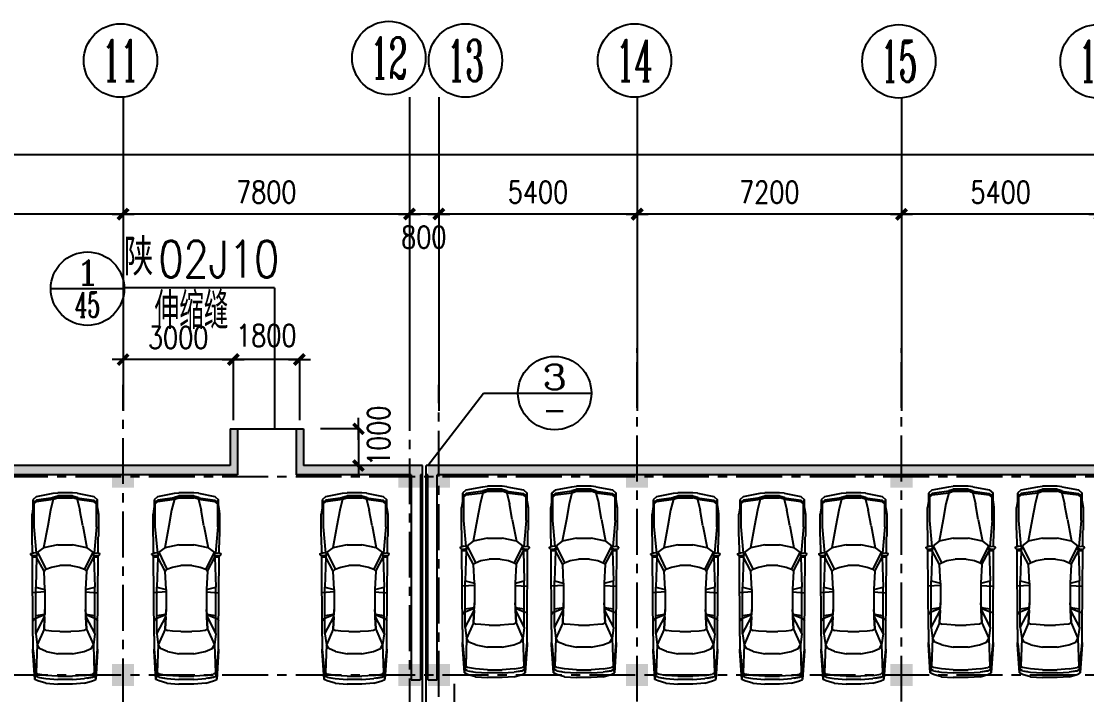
# Model space of a CAD drawing. Extents: x -542930 to 249594, y -301235 to 84515.
# Drawn here: x 2155 to 31171, y -123599 to -105254 of the extents above; entities that cross this region are included whole.
import ezdxf
from ezdxf.enums import TextEntityAlignment as Align

# ---------------------------------------------------------------- set-up
doc = ezdxf.new("R2010")
doc.units = 0
doc.header["$LTSCALE"] = 1000
doc.header["$MEASUREMENT"] = 0
doc.linetypes.add('CENTER', pattern=[2, 1.25, -0.25, 0.25, -0.25])
doc.linetypes.add('DASHED', pattern=[0.75, 0.5, -0.25])
doc.layers.get('0').update_dxf_attribs({"linetype": 'CONTINUOUS'})
doc.layers.get('DEFPOINTS').update_dxf_attribs({"linetype": 'CONTINUOUS'})
for name, color, linetype in [('A-COLUMN', 5, 'CONTINUOUS'), ('A-FURN', 251, 'CONTINUOUS'), ('A-GRID', 1, 'CENTER'), ('A-STAIR', 3, 'CONTINUOUS'), ('AXIS', 3, 'CONTINUOUS'), ('AXIS_TEXT', 7, 'CONTINUOUS'), ('OTHER', 7, 'CONTINUOUS'), ('PUB_DIM', 3, 'CONTINUOUS'), ('WALL', 255, 'CONTINUOUS'), ('中文', 2, 'CONTINUOUS')]:
    doc.layers.add(name, color=color, linetype=linetype)
doc.styles.add('_HZTXT', font='txt.shx', dxfattribs={"width": 0.8, "bigfont": 'hztxt.shx'})
doc.styles.add('COMP', font='complex', dxfattribs={"bigfont": 'hztxt'})
doc.styles.add('COMPLEX', font='COMPLEX')
doc.styles.add('DIM_FONT', font='SIMPLEX.shx', dxfattribs={"width": 0.8})
doc.dimstyles.new('AXIS200', dxfattribs={"dimscale": 2, "dimtxt": 300, "dimasz": 1, "dimexe": 250, "dimexo": 300, "dimgap": 150, "dimtad": 1, "dimdec": 0, "dimdsep": 46, "dimtxsty": 'DIM_FONT', "dimblk": '_DIMX', "dimblk1": '_DIMX', "dimblk2": '_DIMX', "dimsah": 1, "dimcen": 5, "dimse1": 1, "dimse2": 1, "dimclrt": 7, "dimadec": 0, "dimazin": 0, "dimtfac": 1, "dimtdec": 0, "dimtix": 1, "dimtmove": 2, "dimatfit": 3, "dimldrblk": '_DIMX', "dimfxl": 1, "dimarcsym": 0})

# ---------------------------------------------------------------- blocks, each defined once
blk = doc.blocks.new('_DIMX')
blk.add_line((-150, 0), (150, 0))
at = {"const_width": 50}
blk.add_lwpolyline([(-70, -70), (70, 70)], dxfattribs=at)
blk = doc.blocks.new('*D406')
at = {"layer": 'DEFPOINTS', "color": 0, "transparency": 16777216}
for p in [(-70073, -107895), (226927, -107895), (-70073, -108895)]:
    blk.add_point(p, dxfattribs=at)
at = {"layer": 'PUB_DIM', "color": 0, "lineweight": -2, "transparency": 16777216}
blk.add_line((226925, -108895), (-70071, -108895), dxfattribs=at)
at = {"layer": 'PUB_DIM', "color": 0, "lineweight": -2, "transparency": 16777216, "xscale": 2, "yscale": 2, "zscale": 2, "rotation": 180}
blk.add_blockref('_DIMX', (-70073, -108895), dxfattribs=at)
at = {"layer": 'PUB_DIM', "color": 0, "lineweight": -2, "transparency": 16777216, "xscale": 2, "yscale": 2, "zscale": 2}
blk.add_blockref('_DIMX', (226927, -108895), dxfattribs=at)
at = {"layer": 'PUB_DIM', "color": 7, "transparency": 16777216, "insert": (70165, -108187), "char_height": 600, "attachment_point": 5, "style": 'DIM_FONT'}
blk.add_mtext('297000', dxfattribs=at)
blk = doc.blocks.new('_INDEX')
blk.add_line((-0.5, 0), (0.5, 0))
blk.add_circle((0, 0), 0.5)
at = {"style": 'COMP'}
for tag, width, p, p2 in [('1', 2.333333, (-0.17, 0.05), (0.17, 0.05)), ('-', 1.166667, (-0.17, -0.39), (0.17, -0.39))]:
    blk.add_attdef(tag, text='', height=0.34, dxfattribs=dict(at, width=width)).set_placement(p, p2, align=Align.FIT)
blk = doc.blocks.new('M_F27')
for p, q in [((-2389, 824), (-1610, 874)), ((-2389, 824), (-1560, 874)), ((-1560, 874), (-2212, 815)), ((-1560, 874), (-1660, 862)), ((-1208, 874), (-1610, 874)), ((-1208, 874), (980, 889)), ((-743, 849), (-793, 874)), ((-2, 547), (-27, 877)), ((941, 773), (941, 874)), ((980, 902), (995, 790)), ((980, 790), (980, 898)), ((984, 905), (1020, 939)), ((1036, 935), (1062, 857)), ((1051, 889), (1497, 893)), ((1506, 899), (2121, 899)), ((2272, 876), (2121, 899)), ((2272, 876), (2272, 874)), ((2437, 851), (2272, 876)), ((2511, 874), (2287, 874)), ((2511, 874), (2450, 850)), ((2599, 773), (2511, 874)), ((-2489, 522), (-2426, 736)), ((-2426, 736), (-2389, 824)), ((-2264, 812), (-2389, 824)), ((-2326, 736), (-2364, 522)), ((-2326, 736), (-2351, 596)), ((-2351, 594), (-2351, 596)), ((-2326, 736), (-2288, 811)), ((-2200, 786), (-2288, 811)), ((-2276, 522), (-2238, 736)), ((-2200, 786), (-2238, 736)), ((-2208, 815), (-2211, 814)), ((-1660, 862), (-2208, 815)), ((-1446, 761), (-2200, 786)), ((-1622, 510), (-1547, 698)), ((-1617, 869), (-1620, 866)), ((-1547, 698), (-1446, 761)), ((-1145, 799), (-1446, 761)), ((-1019, 572), (-1446, 761)), ((-1145, 799), (-682, 557)), ((-1145, 799), (124, 799)), ((-730, 799), (-743, 849)), ((-630, 555), (-730, 799)), ((-642, 799), (-605, 554)), ((124, 799), (61, 547)), ((941, 773), (124, 799)), ((564, 572), (941, 773)), ((1079, 748), (614, 522)), ((983, 777), (941, 773)), ((941, 773), (987, 765)), ((995, 790), (980, 790)), ((980, 790), (992, 746)), ((992, 746), (1021, 747)), ((995, 790), (1022, 746)), ((1022, 748), (995, 790)), ((1021, 747), (1022, 748)), ((1053, 768), (1022, 746)), ((1036, 756), (1079, 748)), ((1057, 776), (1062, 857)), ((1770, 849), (1058, 784)), ((1204, 585), (1079, 748)), ((1795, 472), (1204, 585)), ((1280, 196), (1204, 585)), ((2461, 849), (1770, 849)), ((2398, 849), (2461, 773)), ((2437, 850), (2433, 851)), ((2498, 773), (2436, 849)), ((2461, 773), (2523, 321)), ((2561, 321), (2498, 773)), ((2599, 773), (2687, 321)), ((-2489, 522), (-2514, 196)), ((-2364, 522), (-2389, 196)), ((-2301, 196), (-2276, 522)), ((-1622, 510), (-1685, 196)), ((-1082, 145), (-1070, 371)), ((-1070, 371), (-1057, 510)), ((-1019, 572), (-1057, 510)), ((-680, 556), (-1019, 572)), ((-1019, 572), (-479, 547)), ((-680, 556), (-630, 555)), ((-605, 554), (-630, 555)), ((-479, 547), (-605, 554)), ((61, 547), (-479, 547)), ((61, 547), (564, 572)), ((564, 572), (614, 522)), ((614, 522), (677, 371)), ((677, 371), (714, 145)), ((2222, 397), (1795, 472)), ((2523, 321), (2222, 397)), ((2523, 321), (2586, 321)), ((2523, 321), (2561, 196)), ((2580, 196), (2542, 321)), ((2611, 196), (2574, 321)), ((2580, 321), (2618, 196)), ((2687, 321), (2699, 196)), ((-2514, -206), (-2514, 196)), ((-2389, -206), (-2389, 196)), ((-2301, 196), (-2301, -206)), ((-1685, -206), (-1685, 196)), ((-1082, 145), (-1082, -156)), ((714, -156), (714, 145)), ((1280, 196), (1280, -206)), ((2561, 196), (2561, -206)), ((2580, 196), (2580, -206)), ((2611, 196), (2611, -206)), ((2618, -206), (2618, 196)), ((2699, -206), (2699, 196)), ((-2489, -533), (-2514, -206)), ((-2389, -206), (-2364, -533)), ((-2276, -533), (-2301, -206)), ((-1685, -206), (-1622, -520)), ((-1070, -382), (-1082, -156)), ((714, -156), (677, -382)), ((1204, -596), (1280, -206)), ((2523, -332), (2561, -206)), ((2580, -206), (2542, -332)), ((2618, -6), (2561, -6)), ((2574, -332), (2611, -206)), ((2618, -206), (2580, -332)), ((2687, -332), (2699, -206)), ((-2489, -533), (-2426, -747)), ((-2326, -747), (-2364, -533)), ((-2276, -533), (-2238, -747)), ((-1622, -520), (-1547, -709)), ((-682, -568), (-1145, -809)), ((-1057, -520), (-1070, -382)), ((-1019, -583), (-1057, -520)), ((-479, -558), (-1019, -583)), ((-1019, -583), (-680, -567)), ((-730, -809), (-630, -566)), ((-680, -567), (-682, -568)), ((-680, -567), (-630, -566)), ((-605, -565), (-642, -809)), ((-630, -566), (-605, -565)), ((-605, -565), (-479, -558)), ((61, -558), (-479, -558)), ((-2, -558), (-27, -884)), ((61, -558), (124, -809)), ((564, -583), (61, -558)), ((614, -533), (564, -583)), ((677, -382), (614, -533)), ((1079, -759), (614, -533)), ((1795, -483), (1204, -596)), ((1795, -483), (2222, -407)), ((2523, -332), (2222, -407)), ((2523, -332), (2461, -784)), ((2561, -332), (2498, -784)), ((2586, -332), (2523, -332)), ((2687, -332), (2599, -784)), ((-2426, -747), (-2389, -835)), ((-2389, -835), (-2264, -823)), ((-1560, -885), (-2389, -835)), ((-1610, -885), (-2389, -835)), ((-2351, -607), (-2351, -605)), ((-2351, -607), (-2326, -747)), ((-2326, -747), (-2288, -822)), ((-2288, -822), (-2200, -797)), ((-2200, -797), (-2238, -747)), ((-2212, -826), (-1560, -885)), ((-2208, -826), (-2211, -825)), ((-1660, -872), (-2208, -826)), ((-1446, -772), (-2200, -797)), ((-1547, -709), (-1446, -772)), ((-1019, -583), (-1446, -772)), ((-1145, -809), (-1446, -772)), ((-1145, -809), (124, -809)), ((-743, -860), (-793, -885)), ((-743, -860), (-730, -809)), ((941, -784), (124, -809)), ((564, -583), (941, -784)), ((987, -776), (941, -784)), ((983, -788), (941, -784)), ((941, -885), (941, -784)), ((992, -757), (980, -800)), ((995, -800), (980, -800)), ((995, -800), (980, -913)), ((980, -909), (980, -800)), ((992, -757), (1021, -758)), ((995, -800), (1022, -757)), ((1022, -758), (995, -800)), ((1021, -758), (1022, -758)), ((1022, -757), (1053, -779)), ((1036, -767), (1079, -759)), ((1036, -946), (1062, -867)), ((1057, -787), (1062, -867)), ((1770, -860), (1058, -795)), ((1204, -596), (1079, -759)), ((1770, -860), (2461, -860)), ((2437, -861), (2272, -887)), ((2398, -860), (2461, -784)), ((2436, -860), (2498, -784)), ((2437, -861), (2436, -860)), ((2450, -861), (2511, -885)), ((2599, -784), (2511, -885)), ((-1560, -885), (-1660, -872)), ((-1621, -877), (-1617, -880)), ((-1610, -885), (-1208, -885)), ((-1208, -885), (980, -900)), ((984, -916), (1020, -950)), ((1051, -901), (1497, -904)), ((2121, -910), (1506, -910)), ((2121, -910), (2272, -887)), ((2270, -887), (2121, -910)), ((2272, -885), (2272, -887)), ((2285, -885), (2511, -885))]:
    blk.add_line(p, q)
for centre, start, end in [((990, 898), 132.965, 179.7454), ((1027, 932), 18.1573, 132.965), ((1047, 776), 305.1542, 356.8636), ((1047, -787), 3.1798, 54.8458), ((990, -909), 180.2546, 227.035), ((1027, -942), 227.035, 341.8427)]:
    blk.add_arc(centre, 10, start, end)
at = {"width": 0.8, "flags": 9}
for tag in ['XSIZE', 'YSIZE']:
    blk.add_attdef(tag, (0, 0), '', height=0.5, dxfattribs=at)
blk = doc.blocks.new('_FZH')
blk.add_solid([(-0.5, -0.5), (0.5, -0.5), (-0.5, 0.5), (0.5, 0.5)])
blk = doc.blocks.new('*D397')
at = {"layer": 'DEFPOINTS', "color": 0, "transparency": 16777216}
for p in [(12338, -116357), (11338, -117357), (12338, -117357)]:
    blk.add_point(p, dxfattribs=at)
at = {"layer": 'PUB_DIM', "color": 0, "lineweight": -2, "transparency": 16777216}
blk.add_line((11338, -116359), (11338, -117355), dxfattribs=at)
at = {"layer": 'PUB_DIM', "color": 0, "lineweight": -2, "transparency": 16777216, "xscale": 2, "yscale": 2, "zscale": 2}
for p, rotation in [((11338, -116357), 90), ((11338, -117357), 270)]:
    blk.add_blockref('_DIMX', p, dxfattribs=dict(at, rotation=rotation))
at = {"layer": 'PUB_DIM', "color": 7, "transparency": 16777216, "insert": (11888, -116546), "char_height": 600, "attachment_point": 5, "rotation": 90, "style": 'DIM_FONT'}
blk.add_mtext('1000', dxfattribs=at)
blk = doc.blocks.new('*D421')
at = {"layer": 'DEFPOINTS', "color": 0, "transparency": 16777216}
for p in [(13527, -110505), (13527, -114905), (18927, -114910)]:
    blk.add_point(p, dxfattribs=at)
at = {"layer": 'PUB_DIM', "color": 0, "lineweight": -2, "transparency": 16777216}
blk.add_line((18925, -110505), (13529, -110505), dxfattribs=at)
at = {"layer": 'PUB_DIM', "color": 0, "lineweight": -2, "transparency": 16777216, "xscale": 2, "yscale": 2, "zscale": 2, "rotation": 180}
blk.add_blockref('_DIMX', (13527, -110505), dxfattribs=at)
at = {"layer": 'PUB_DIM', "color": 0, "lineweight": -2, "transparency": 16777216, "xscale": 2, "yscale": 2, "zscale": 2}
blk.add_blockref('_DIMX', (18927, -110505), dxfattribs=at)
at = {"layer": 'PUB_DIM', "color": 7, "transparency": 16777216, "insert": (16227, -109905), "char_height": 600, "attachment_point": 5, "style": 'DIM_FONT'}
blk.add_mtext('5400', dxfattribs=at)
blk = doc.blocks.new('*D426')
at = {"layer": 'DEFPOINTS', "color": 0, "transparency": 16777216}
for p in [(-2874, -110511), (-2874, -114911), (4926, -114911)]:
    blk.add_point(p, dxfattribs=at)
at = {"layer": 'PUB_DIM', "color": 0, "lineweight": -2, "transparency": 16777216}
blk.add_line((4924, -110511), (-2872, -110511), dxfattribs=at)
at = {"layer": 'PUB_DIM', "color": 0, "lineweight": -2, "transparency": 16777216, "xscale": 2, "yscale": 2, "zscale": 2, "rotation": 180}
blk.add_blockref('_DIMX', (-2874, -110511), dxfattribs=at)
at = {"layer": 'PUB_DIM', "color": 0, "lineweight": -2, "transparency": 16777216, "xscale": 2, "yscale": 2, "zscale": 2}
blk.add_blockref('_DIMX', (4926, -110511), dxfattribs=at)
at = {"layer": 'PUB_DIM', "color": 7, "transparency": 16777216, "insert": (1026, -109911), "char_height": 600, "attachment_point": 5, "style": 'DIM_FONT'}
blk.add_mtext('7800', dxfattribs=at)
blk = doc.blocks.new('*D428')
at = {"layer": 'DEFPOINTS', "color": 0, "transparency": 16777216}
for p in [(4927, -114469), (4927, -115469), (7928, -115469)]:
    blk.add_point(p, dxfattribs=at)
at = {"layer": 'PUB_DIM', "color": 0, "lineweight": -2, "transparency": 16777216}
blk.add_line((7926, -114469), (4929, -114469), dxfattribs=at)
at = {"layer": 'PUB_DIM', "color": 0, "lineweight": -2, "transparency": 16777216, "xscale": 2, "yscale": 2, "zscale": 2, "rotation": 180}
blk.add_blockref('_DIMX', (4927, -114469), dxfattribs=at)
at = {"layer": 'PUB_DIM', "color": 0, "lineweight": -2, "transparency": 16777216, "xscale": 2, "yscale": 2, "zscale": 2}
blk.add_blockref('_DIMX', (7928, -114469), dxfattribs=at)
at = {"layer": 'PUB_DIM', "color": 7, "transparency": 16777216, "insert": (6427, -113869), "char_height": 600, "attachment_point": 5, "style": 'DIM_FONT'}
blk.add_mtext('3000', dxfattribs=at)
blk = doc.blocks.new('*D429')
at = {"layer": 'DEFPOINTS', "color": 0, "transparency": 16777216}
for p in [(7928, -114469), (7928, -115469), (9728, -115469)]:
    blk.add_point(p, dxfattribs=at)
at = {"layer": 'PUB_DIM', "color": 0, "lineweight": -2, "transparency": 16777216}
blk.add_line((9726, -114469), (7930, -114469), dxfattribs=at)
at = {"layer": 'PUB_DIM', "color": 0, "lineweight": -2, "transparency": 16777216, "xscale": 2, "yscale": 2, "zscale": 2, "rotation": 180}
blk.add_blockref('_DIMX', (7928, -114469), dxfattribs=at)
at = {"layer": 'PUB_DIM', "color": 0, "lineweight": -2, "transparency": 16777216, "xscale": 2, "yscale": 2, "zscale": 2}
blk.add_blockref('_DIMX', (9728, -114469), dxfattribs=at)
at = {"layer": 'PUB_DIM', "color": 7, "transparency": 16777216, "insert": (8828, -113813), "char_height": 600, "attachment_point": 5, "style": 'DIM_FONT'}
blk.add_mtext('1800', dxfattribs=at)
blk = doc.blocks.new('*D430')
at = {"layer": 'DEFPOINTS', "color": 0, "transparency": 16777216}
for p in [(12727, -110505), (13527, -114905), (12727, -114910)]:
    blk.add_point(p, dxfattribs=at)
at = {"layer": 'PUB_DIM', "color": 0, "lineweight": -2, "transparency": 16777216}
blk.add_line((13525, -110505), (12729, -110505), dxfattribs=at)
at = {"layer": 'PUB_DIM', "color": 0, "lineweight": -2, "transparency": 16777216, "xscale": 2, "yscale": 2, "zscale": 2, "rotation": 180}
blk.add_blockref('_DIMX', (12727, -110505), dxfattribs=at)
at = {"layer": 'PUB_DIM', "color": 0, "lineweight": -2, "transparency": 16777216, "xscale": 2, "yscale": 2, "zscale": 2}
blk.add_blockref('_DIMX', (13527, -110505), dxfattribs=at)
at = {"layer": 'PUB_DIM', "color": 7, "transparency": 16777216, "insert": (13117, -111133), "char_height": 600, "attachment_point": 5, "style": 'DIM_FONT'}
blk.add_mtext('800', dxfattribs=at)
blk = doc.blocks.new('*D431')
at = {"layer": 'DEFPOINTS', "color": 0, "transparency": 16777216}
for p in [(4927, -110505), (4927, -114910), (12727, -114910)]:
    blk.add_point(p, dxfattribs=at)
at = {"layer": 'PUB_DIM', "color": 0, "lineweight": -2, "transparency": 16777216}
blk.add_line((12725, -110505), (4929, -110505), dxfattribs=at)
at = {"layer": 'PUB_DIM', "color": 0, "lineweight": -2, "transparency": 16777216, "xscale": 2, "yscale": 2, "zscale": 2, "rotation": 180}
blk.add_blockref('_DIMX', (4927, -110505), dxfattribs=at)
at = {"layer": 'PUB_DIM', "color": 0, "lineweight": -2, "transparency": 16777216, "xscale": 2, "yscale": 2, "zscale": 2}
blk.add_blockref('_DIMX', (12727, -110505), dxfattribs=at)
at = {"layer": 'PUB_DIM', "color": 7, "transparency": 16777216, "insert": (8827, -109905), "char_height": 600, "attachment_point": 5, "style": 'DIM_FONT'}
blk.add_mtext('7800', dxfattribs=at)
blk = doc.blocks.new('_AXISO')
blk.add_circle((0, 0), 0.5)
at = {"layer": 'AXIS_TEXT', "style": 'COMPLEX', "width": 1.041667}
blk.add_attdef('A', text='', height=0.56, dxfattribs=at).set_placement((-0.25, -0.28), (0.25, -0.28), align=Align.FIT)
blk = doc.blocks.new('*D433')
at = {"layer": 'DEFPOINTS', "color": 0, "transparency": 16777216}
for p in [(26129, -110510), (26129, -114910), (31529, -114910)]:
    blk.add_point(p, dxfattribs=at)
at = {"layer": 'PUB_DIM', "color": 0, "lineweight": -2, "transparency": 16777216}
blk.add_line((31527, -110510), (26131, -110510), dxfattribs=at)
at = {"layer": 'PUB_DIM', "color": 0, "lineweight": -2, "transparency": 16777216, "xscale": 2, "yscale": 2, "zscale": 2, "rotation": 180}
blk.add_blockref('_DIMX', (26129, -110510), dxfattribs=at)
at = {"layer": 'PUB_DIM', "color": 0, "lineweight": -2, "transparency": 16777216, "xscale": 2, "yscale": 2, "zscale": 2}
blk.add_blockref('_DIMX', (31529, -110510), dxfattribs=at)
at = {"layer": 'PUB_DIM', "color": 7, "transparency": 16777216, "insert": (28829, -109910), "char_height": 600, "attachment_point": 5, "style": 'DIM_FONT'}
blk.add_mtext('5400', dxfattribs=at)
blk = doc.blocks.new('*D434')
at = {"layer": 'DEFPOINTS', "color": 0, "transparency": 16777216}
for p in [(18927, -110512), (18927, -114910), (26127, -114910)]:
    blk.add_point(p, dxfattribs=at)
at = {"layer": 'PUB_DIM', "color": 0, "lineweight": -2, "transparency": 16777216}
blk.add_line((26125, -110512), (18929, -110512), dxfattribs=at)
at = {"layer": 'PUB_DIM', "color": 0, "lineweight": -2, "transparency": 16777216, "xscale": 2, "yscale": 2, "zscale": 2, "rotation": 180}
blk.add_blockref('_DIMX', (18927, -110512), dxfattribs=at)
at = {"layer": 'PUB_DIM', "color": 0, "lineweight": -2, "transparency": 16777216, "xscale": 2, "yscale": 2, "zscale": 2}
blk.add_blockref('_DIMX', (26127, -110512), dxfattribs=at)
at = {"layer": 'PUB_DIM', "color": 7, "transparency": 16777216, "insert": (22527, -109912), "char_height": 600, "attachment_point": 5, "style": 'DIM_FONT'}
blk.add_mtext('7200', dxfattribs=at)

msp = doc.modelspace()

# ---------------------------------------------------------------- hatches: boundary and pattern name
at = {"layer": 'PUB_DIM'}
h = msp.add_hatch(color=256, dxfattribs=at)
h.paths.add_polyline_path([(-2872.705, -117358.951), (-10672.705, -117358.951), (-10672.705, -117608.951), (-2872.705, -117608.951)])
h.paths.add_polyline_path([(4927.295, -117358.951), (-1272.705, -117358.951), (-2872.705, -117358.951), (-2872.705, -117608.951), (4927.295, -117608.951)])
h.paths.add_polyline_path([(8044.701, -116358.951), (7844.701, -116358.951), (7844.701, -117358.951), (4927.295, -117358.951), (4927.295, -117608.951), (8044.701, -117608.951)])
h.paths.add_polyline_path([(12727.295, -117358.951), (9844.701, -117358.951), (9844.701, -116358.951), (9644.701, -116358.951), (9644.701, -117608.951), (12727.295, -117608.951)])
h = msp.add_hatch(color=256, dxfattribs=at)
h.paths.add_polyline_path([(18927.295, -117608.951), (18927.295, -117358.951), (13527.295, -117358.951), (13527.295, -117608.951)])
h.paths.add_polyline_path([(18927.295, -117358.951), (18927.295, -117608.951), (26127.295, -117608.951), (26127.295, -117358.951)])
h.paths.add_polyline_path([(26127.295, -117358.951), (26127.295, -117608.951), (31527.295, -117608.951), (31527.295, -117358.951)])
h.paths.add_polyline_path([(36927.295, -117608.951), (36927.295, -117358.951), (32841.805, -117358.951), (32736.055, -117608.951)])
h.paths.add_polyline_path([(32736.055, -117608.951), (32841.805, -117358.951), (31527.295, -117358.951), (31527.295, -117608.951)])

# ---------------------------------------------------------------- linework, layer by layer
for p, q in [((2956.734, -112537.435), (4956.734, -112537.435)), ((7927.704, -114468.969), (7927.704, -116116.523)), ((9731.704, -114468.969), (9731.704, -116116.523)), ((11337.562, -116358.951), (10301.565, -116358.951))]:
    msp.add_line(p, q)
msp.add_circle((3956.734, -112537.435), 1000)
at = {"layer": 'A-GRID'}
for p, q in [((18927.295, -271788.866), (18927.295, -114159.757)), ((26127.295, -271788.866), (26127.295, -114159.093)), ((4927.295, -157858.951), (4927.295, -115160.974)), ((12727.295, -115160.255), (12727.295, -238884.037)), ((13527.295, -223658.951), (13527.295, -115160.255)), ((-70372.705, -117658.951), (229916.059, -117658.951)), ((-70372.705, -123058.951), (229916.059, -123058.951))]:
    msp.add_line(p, q, dxfattribs=at)
at = {"layer": 'A-STAIR'}
for p, q in [((13077.295, -153358.428), (13077.295, -117358.951)), ((13177.295, -153358.428), (13177.295, -117358.951))]:
    msp.add_line(p, q, dxfattribs=at)
at = {"layer": 'OTHER', "linetype": 'DASHED'}
msp.add_line((13951.703, -129800.125), (13951.703, -123212.495), dxfattribs=at)
at = {"layer": 'PUB_DIM'}
for p, q in [((4927.295, -107319.699), (4927.295, -115862.44)), ((12727.295, -107319.699), (12727.295, -115862.44)), ((13527.295, -107319.699), (13527.295, -115862.44)), ((18927.295, -107319.699), (18927.295, -115862.44)), ((26127.295, -107319.699), (26127.295, -115862.44)), ((9054.772, -112511.043), (4953.227, -112511.043)), ((9054.772, -112511.043), (9054.772, -116358.951)), ((13227.295, -117358.951), (14743.26, -115384.296)), ((14743.26, -115384.296), (16181.81, -115384.296))]:
    msp.add_line(p, q, dxfattribs=at)
at = {"layer": 'WALL', "color": 54}
for p, q in [((7844.701, -116358.951), (7844.701, -117358.951)), ((7844.701, -116358.951), (9844.701, -116358.951)), ((8044.701, -116358.951), (8044.701, -117608.951)), ((9644.701, -116358.951), (9644.701, -117608.951)), ((9844.701, -116358.951), (9844.701, -117358.951)), ((7844.701, -117358.951), (-52472.705, -117358.951)), ((13077.295, -117358.951), (9844.701, -117358.951)), ((49880.076, -117358.951), (13177.295, -117358.951)), ((8044.701, -117608.951), (-26147.513, -117608.951)), ((12777.295, -117608.951), (9644.701, -117608.951)), ((13077.295, -117608.951), (13027.295, -117608.951)), ((13227.295, -117608.951), (13177.295, -117608.951)), ((49576.533, -117608.951), (13477.295, -117608.951)), ((12777.295, -123197.813), (13027.295, -123197.813)), ((13227.295, -123197.813), (13477.295, -123197.813))]:
    msp.add_line(p, q, dxfattribs=at)
at = {"layer": 'WALL', "color": 54, "const_width": 50}
for points in [[(12777.295, -123197.813), (12777.295, -117608.951)], [(13027.295, -123197.813), (13027.295, -117608.951)], [(13227.295, -123197.813), (13227.295, -117608.951)], [(13477.295, -123197.813), (13477.295, -117608.951)]]:
    msp.add_lwpolyline(points, dxfattribs=at)

# ---------------------------------------------------------------- block references
at = {"layer": 'A-COLUMN', "xscale": 600, "yscale": 600, "zscale": 599.9999999999989}
for p in [(4927.295, -117658.951), (12727.295, -117658.951), (13527.295, -117658.951), (18927.295, -117658.951), (26127.295, -117658.951), (4927.295, -123058.951), (12727.295, -123058.951), (13527.295, -123058.951), (18927.295, -123058.951), (26127.295, -123058.951)]:
    msp.add_blockref('_FZH', p, dxfattribs=at)
at = {"layer": 'A-FURN', "color": 251, "rotation": 90}
for p in [(15045.161, -120619.361), (17473.025, -120619.361), (27734.689, -120619.361), (30162.552, -120619.361), (3345.08, -120798.002), (6644.575, -120798.002), (11224.227, -120798.002), (20235.309, -120798.002), (22600.173, -120798.002), (24814.961, -120798.002)]:
    msp.add_blockref('M_F27', p, dxfattribs=at)
at = {"layer": 'AXIS'}
ref = msp.add_blockref('_AXISO', (4855.922, -106322.249), dxfattribs=dict(at, xscale=2000, yscale=2000, zscale=2000))
ref.add_attrib('A', '11', dxfattribs={"layer": 'AXIS_TEXT', "height": 1120, "style": 'COMPLEX', "width": 0.78125}).set_placement((4355.922, -106882.249), (5355.922, -106882.249), align=Align.FIT)
ref = msp.add_blockref('_AXISO', (12164.728, -106254.088), dxfattribs=dict(at, xscale=2000, yscale=2000, zscale=2000))
ref.add_attrib('A', '12', dxfattribs={"layer": 'AXIS_TEXT', "height": 1120, "style": 'COMPLEX', "width": 0.646552}).set_placement((11664.728, -106814.088), (12664.728, -106814.088), align=Align.FIT)
ref = msp.add_blockref('_AXISO', (14251.467, -106322.249), dxfattribs=dict(at, xscale=2000, yscale=2000, zscale=2000))
ref.add_attrib('A', '13', dxfattribs={"layer": 'AXIS_TEXT', "height": 1120, "style": 'COMPLEX', "width": 0.646552}).set_placement((13751.467, -106882.249), (14751.467, -106882.249), align=Align.FIT)
ref = msp.add_blockref('_AXISO', (18855.922, -106322.249), dxfattribs=dict(at, xscale=2000, yscale=2000, zscale=2000))
ref.add_attrib('A', '14', dxfattribs={"layer": 'AXIS_TEXT', "height": 1120, "style": 'COMPLEX', "width": 0.604839}).set_placement((18355.922, -106882.249), (19355.922, -106882.249), align=Align.FIT)
ref = msp.add_blockref('_AXISO', (26055.922, -106344.431), dxfattribs=dict(at, xscale=2000, yscale=2000, zscale=2000))
ref.add_attrib('A', '15', dxfattribs={"layer": 'AXIS_TEXT', "height": 1120, "style": 'COMPLEX', "width": 0.646552}).set_placement((25555.922, -106904.431), (26555.922, -106904.431), align=Align.FIT)
ref = msp.add_blockref('_AXISO', (31455.922, -106344.431), dxfattribs=dict(at, xscale=2000, yscale=2000, zscale=2000))
ref.add_attrib('A', '16', dxfattribs={"layer": 'AXIS_TEXT', "height": 1120, "style": 'COMPLEX', "width": 0.646552}).set_placement((30955.922, -106904.431), (31955.922, -106904.431), align=Align.FIT)
at = {"layer": 'PUB_DIM'}
ref = msp.add_blockref('_INDEX', (16681.81, -115384.296), dxfattribs=dict(at, xscale=2000, yscale=2000, zscale=2000))
ref.add_attrib('1', '3', dxfattribs={"layer": '0', "height": 680, "style": 'COMP', "width": 1.5}).set_placement((16341.81, -115284.296), (17021.81, -115284.296), align=Align.FIT)
ref.add_attrib('-', '-', dxfattribs={"layer": '0', "height": 680, "style": 'COMP', "width": 1.166667}).set_placement((16341.81, -116164.296), (17021.81, -116164.296), align=Align.FIT)

# ---------------------------------------------------------------- texts
at = {"style": 'COMP'}
for tag, text, width, p, p2 in [('1', '1', 2.333333, (3616.734, -112437.435), (4296.734, -112437.435)), ('45', '-', 0.6, (3616.734, -113317.435), (4296.734, -113317.435))]:
    msp.add_attdef(tag, text=text, height=680, dxfattribs=dict(at, width=width)).set_placement(p, p2, align=Align.FIT)
at = {"layer": '中文', "style": '_HZTXT', "width": 0.8}
for s, p in [('陕', (4948.457, -112177.273)), ('02J10', (5887.731, -112231.324))]:
    msp.add_text(s, height=1000, dxfattribs=at).set_placement(p)
at = {"layer": '中文', "style": '_HZTXT', "width": 0.681567}
msp.add_text('伸缩缝', height=1000, dxfattribs=at).set_placement((5784.339, -113641.386), (7796.839, -113641.386), align=Align.FIT)

# ---------------------------------------------------------------- dimensions: what is measured, and where the dimension line sits
at = {"layer": 'PUB_DIM'}
for base, p1, p2, angle, picture, middle in [((-70072.707, -108894.904), (226927.293, -107894.904), (-70072.707, -107894.904), 180, '*D406', (70165.337, -108187.343)), ((7927.704, -114468.969), (9727.704, -115468.969), (7927.704, -115468.969), 180, '*D429', (8827.704, -113812.629)), ((11337.562, -117356.951), (12337.562, -116356.951), (12337.562, -117356.951), 270, '*D397', (11887.52, -116546.189))]:
    dim = msp.add_linear_dim(base=base, p1=p1, p2=p2, angle=angle, dimstyle='AXIS200', dxfattribs=at)
    dim.commit()
    dim.dimension.update_dxf_attribs({"geometry": picture, "text_midpoint": middle, "dimtype": 161})
for base, p1, p2, picture, middle in [((-2873.796, -110511.028), (4926.204, -114911.028), (-2873.796, -114911.028), '*D426', (1026.204, -109911.028)), ((4927.295, -110504.958), (12727.295, -114909.937), (4927.295, -114909.937), '*D431', (8827.295, -109904.958)), ((13527.295, -110504.958), (18927.295, -114909.937), (13527.295, -114904.958), '*D421', (16227.295, -109904.958)), ((18927.295, -110511.937), (26127.295, -114909.937), (18927.295, -114909.937), '*D434', (22527.295, -109911.937)), ((26129.295, -110509.937), (31529.295, -114909.937), (26129.295, -114909.937), '*D433', (28829.295, -109909.937))]:
    dim = msp.add_linear_dim(base=base, p1=p1, p2=p2, dimstyle='AXIS200', dxfattribs=at)
    dim.commit()
    dim.dimension.update_dxf_attribs({"geometry": picture, "text_midpoint": middle})
dim = msp.add_linear_dim(base=(12727.295, -110504.958), p1=(13527.295, -114904.958), p2=(12727.295, -114909.937), dimstyle='AXIS200', dxfattribs=at)
dim.commit()
dim.dimension.update_dxf_attribs({"geometry": '*D430', "text_midpoint": (13117.18, -111132.677), "dimtype": 160})
dim = msp.add_aligned_dim(p1=(7927.704, -115468.969), p2=(4927.294, -115468.969), distance=-1000, dimstyle='AXIS200', dxfattribs=at)
dim.commit()
dim.dimension.update_dxf_attribs({"geometry": '*D428', "text_midpoint": (6427.499, -113868.969)})

doc.saveas('drawing.dxf')
